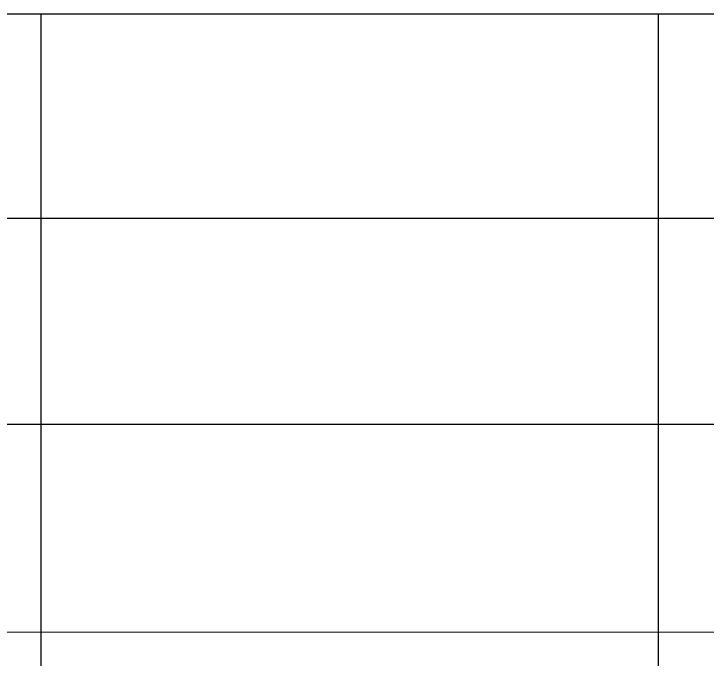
# Model space of a CAD drawing. Header units: millimetres. Extents: x 1321639 to 1366864, y -922319 to -736703.
# Drawn here: x 1352467 to 1354075, y -855829 to -854332 of the extents above; entities that cross this region are included whole.
import ezdxf

# ---------------------------------------------------------------- set-up
doc = ezdxf.new("R2010")
doc.units = ezdxf.units.MM

# ---------------------------------------------------------------- blocks, each defined once
blk = doc.blocks.new('dfvdvbvrtb')
at = {"lineweight": 25, "ltscale": 15}
for p, q in [((1504117.1, -140991.3), (1522617.1, -140991.3)), ((1508114.6, -140991.3), (1508114.6, -146488.7)), ((1509614.6, -146488.7), (1509614.6, -140991.5)), ((1504124.8, -141487.5), (1510617.1, -141487.5)), ((1504124.8, -141987.5), (1510617.1, -141987.5)), ((1510604.9, -142494.5), (1504115.7, -142490))]:
    blk.add_line(p, q, dxfattribs=at)
at = {"lineweight": 5, "ltscale": 15}
for p, q in [((1506117.1, -140991.3), (1508117.1, -140991.3)), ((1509617.1, -140991.5), (1510617.1, -140991.5))]:
    blk.add_line(p, q, dxfattribs=at)

msp = doc.modelspace()

# ---------------------------------------------------------------- block references
at = {"xscale": 0.9554694104179444, "yscale": 0.9554694104179444, "zscale": 0.9554694104179444}
msp.add_blockref('dfvdvbvrtb', (-88427.806, -719618.815), dxfattribs=at)

doc.saveas('drawing.dxf')
